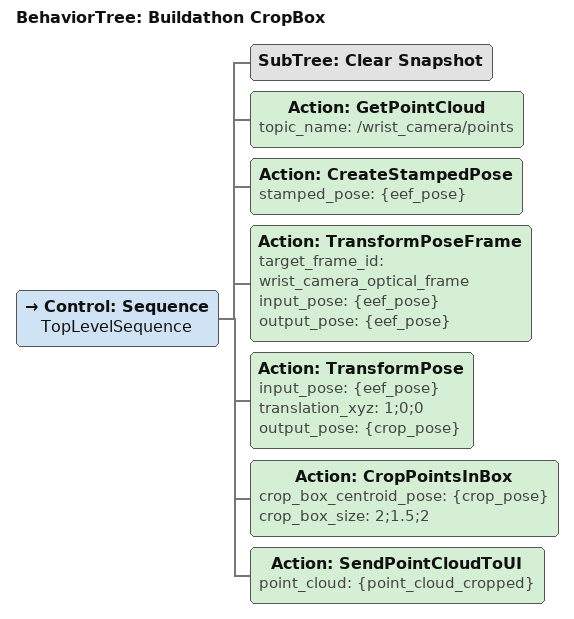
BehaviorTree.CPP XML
<root BTCPP_format="4" main_tree_to_execute="Buildathon CropBox">
    <BehaviorTree ID="Buildathon CropBox" _description="">
        <Control ID="Sequence" name="TopLevelSequence">
            <SubTree ID="Clear Snapshot"/>
            <Action ID="GetPointCloud" topic_name="/wrist_camera/points"/>
            <Action ID="CreateStampedPose" stamped_pose="{eef_pose}"/>
            <Action ID="TransformPoseFrame" target_frame_id="wrist_camera_optical_frame" input_pose="{eef_pose}" output_pose="{eef_pose}"/>
            <Action ID="TransformPose" input_pose="{eef_pose}" translation_xyz="1;0;0" output_pose="{crop_pose}"/>
            <Action ID="CropPointsInBox" crop_box_centroid_pose="{crop_pose}" crop_box_size="2;1.5;2"/>
            <Action ID="SendPointCloudToUI" point_cloud="{point_cloud_cropped}"/>
        </Control>
    </BehaviorTree>
</root>
